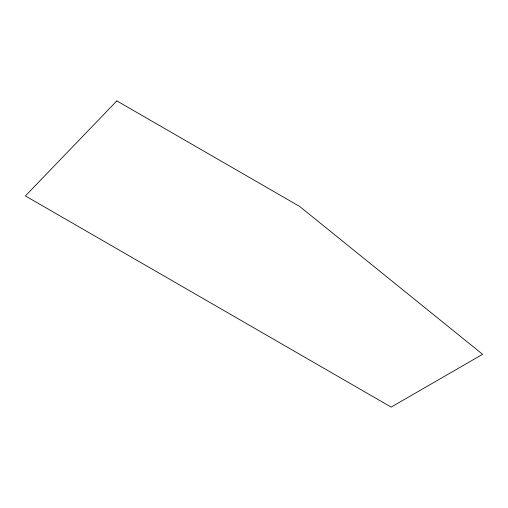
<?xml version="1.0" encoding="UTF-8"?>
<svg xmlns="http://www.w3.org/2000/svg" width="508" height="508" viewBox="0 0 508 508"><rect width="100%" height="100%" fill="white"/><g stroke="black" fill="none" stroke-linecap="round" stroke-linejoin="round"><path stroke-width="0.76" d="M116.84 100.901L25.4 195.929L391.16 407.099L482.6 354.305L299.72 206.489L116.84 100.901"/></g></svg>
